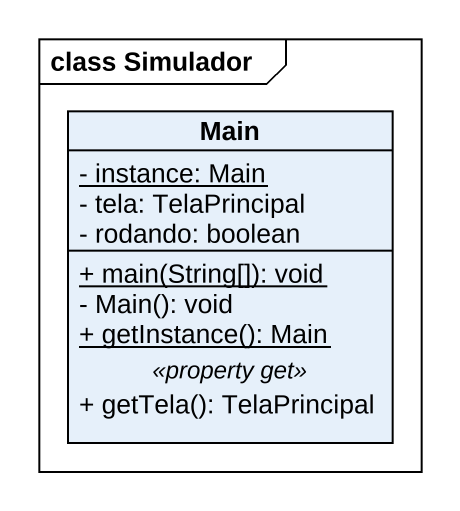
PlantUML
@startuml
mainframe class Simulador
hide circle
hide empty members
skinparam classAttributeIconSize 0
class Main {
  {static} - instance: Main
  - tela: TelaPrincipal
  - rodando: boolean
  --
  {static} + main(String[]): void
  - Main(): void
  {static} + getInstance(): Main
  .. <<property get>> ..
  + getTela(): TelaPrincipal
}
@enduml
